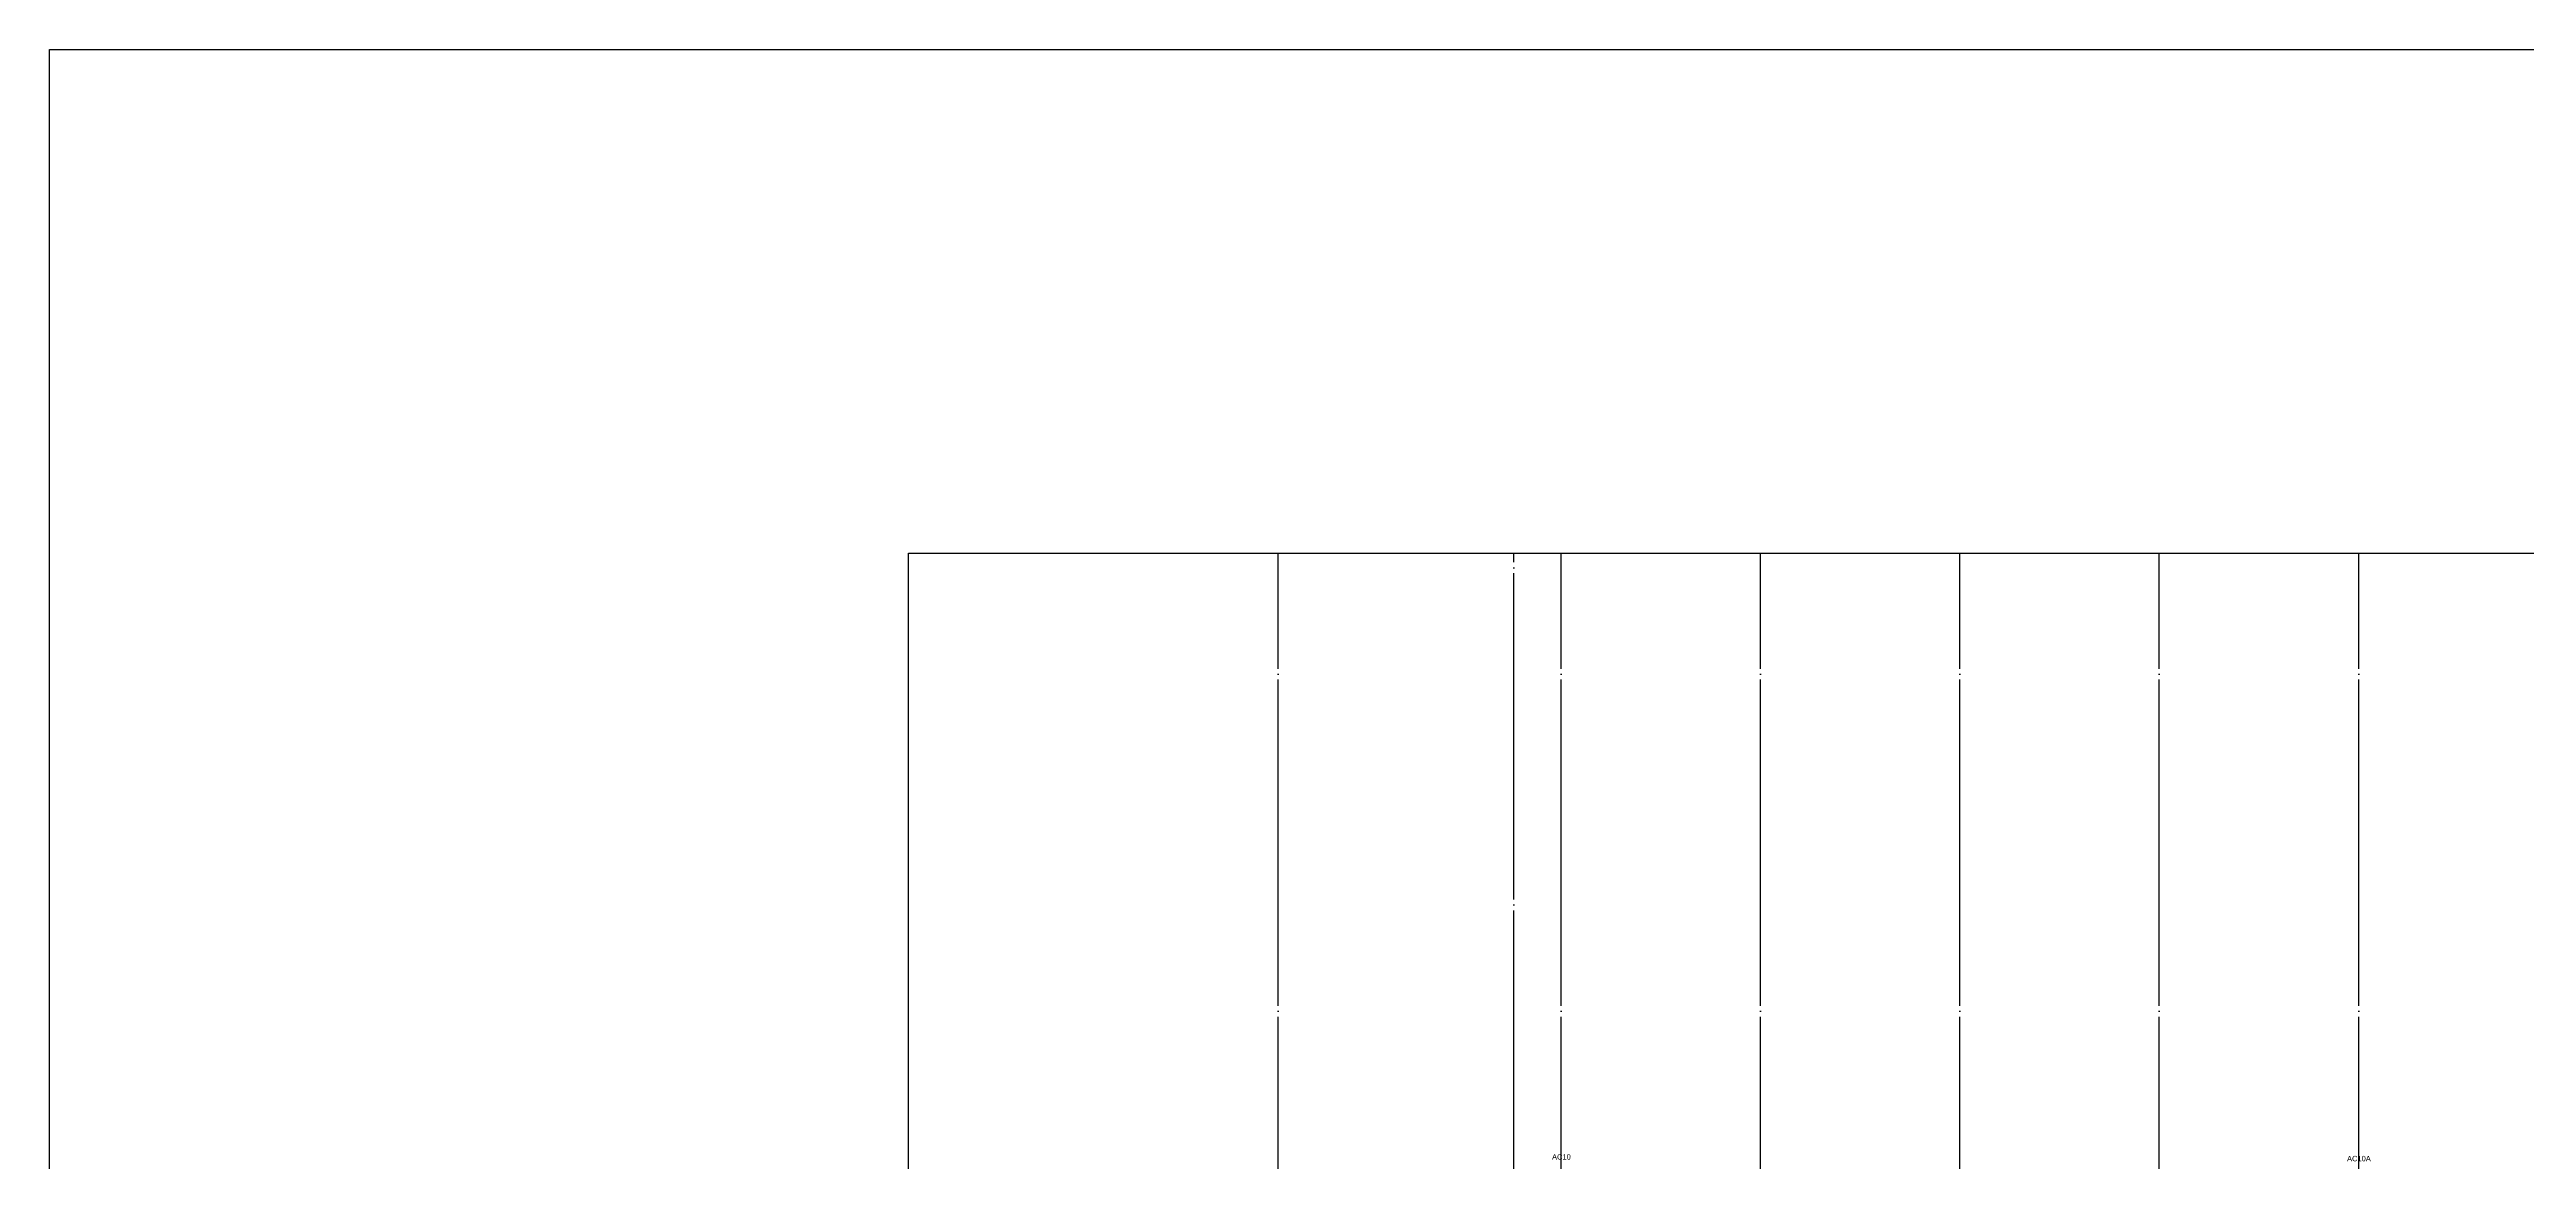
# Model space of a CAD drawing. Header units: millimetres. Extents: x -47382 to 204618, y -51045 to 127155.
# Drawn here: x -47382 to 89254, y 65819 to 127155 of the extents above; entities that cross this region are included whole.
import ezdxf
from ezdxf.enums import TextEntityAlignment as Align

# ---------------------------------------------------------------- set-up
doc = ezdxf.new("R2010")
doc.units = ezdxf.units.MM
doc.header["$LTSCALE"] = 300
doc.header["$MEASUREMENT"] = 0
doc.linetypes.add('CEN', pattern=[62, 60, -1, 0, -1])
doc.layers.get('0').update_dxf_attribs({"linetype": 'CONTINUOUS'})
doc.layers.get('Defpoints').update_dxf_attribs({"color": 153, "linetype": 'CONTINUOUS'})
doc.layers.add('A-CEN', color=1, linetype='CEN')
doc.layers.add('A-ST-AXIS-CEN', color=252, linetype='CEN')
doc.layers.add('Defpoint', color=161, linetype='CONTINUOUS', plot=False)
doc.styles.add('돋움', font='')
doc.styles.get('돋움').set_extended_font_data('Dotum')

# ---------------------------------------------------------------- blocks, each defined once
blk = doc.blocks.new('ACT 지상3층구조평면도')
at = {"layer": 'Defpoint'}
for points in [[(0, 178200), (252000, 178200), (252000, 0), (0, 0)], [(189382, 51045), (47382, 51045), (47382, 150416), (189382, 150416)]]:
    blk.add_lwpolyline(points, close=True, dxfattribs=at)

msp = doc.modelspace()

# ---------------------------------------------------------------- linework, layer by layer
at = {"layer": 'A-CEN'}
msp.add_line((33400, 43071), (33400, 99371), dxfattribs=at)
at = {"layer": 'A-ST-AXIS-CEN'}
for p, q in [((20400, 0), (20400, 99371)), ((36000, 0), (36000, 99371)), ((47000, 0), (47000, 99371)), ((58000, 0), (58000, 99371)), ((69000, 0), (69000, 99371)), ((80000, 0), (80000, 99371))]:
    msp.add_line(p, q, dxfattribs=at)
at = {"layer": 'Defpoint'}
for points in [[(-47382, 127155), (204618, 127155), (204618, -51045), (-47382, -51045)], [(142000, 0), (0, 0), (0, 99371), (142000, 99371)]]:
    msp.add_lwpolyline(points, close=True, dxfattribs=at)

# ---------------------------------------------------------------- block references
msp.add_blockref('ACT 지상3층구조평면도', (-47382, -51045))

# ---------------------------------------------------------------- texts
at = {"layer": 'Defpoints', "linetype": 'Continuous', "style": '돋움'}
for s, p in [('AC10', (36019, 65829)), ('AC10A', (80013, 65737))]:
    msp.add_text(s, height=300, dxfattribs=at).set_placement(p, align=Align.BOTTOM_CENTER)

doc.saveas('drawing.dxf')
